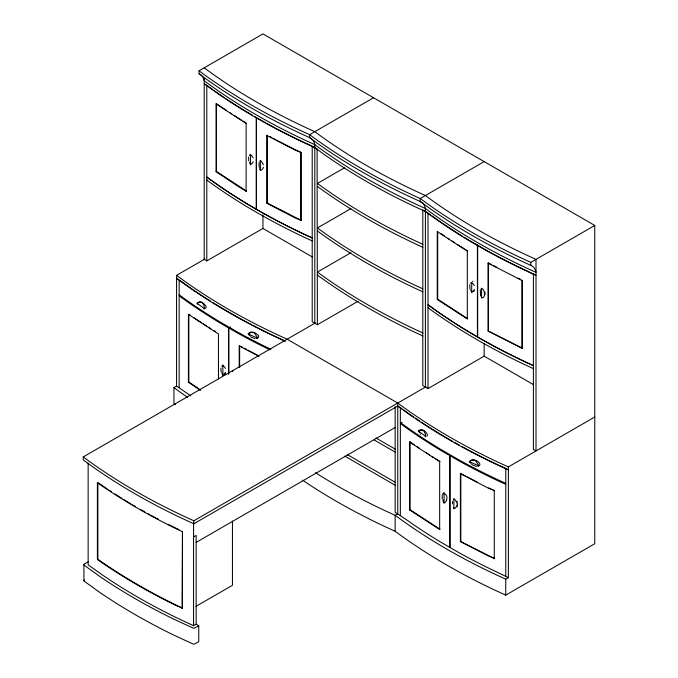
<?xml version="1.0" encoding="UTF-8"?>
<svg xmlns="http://www.w3.org/2000/svg" width="678" height="678" viewBox="0 0 678 678"><rect width="100%" height="100%" fill="white"/><g stroke="black" fill="none" stroke-linecap="round" stroke-linejoin="round"><path stroke-width="1.02" d="M270.793 349.246A628.074 362.62 0 0 1 238.037 332.33L219.553 321.669A628.074 362.62 0 0 1 184.984 299.04L179.153 294.803M256.479 209.4L247.207 203.934A628.074 362.62 0 0 1 212.629 181.314L206.798 177.068A634.328 366.23 0 0 0 312.211 237.936L304.871 234.563A628.074 362.62 0 0 1 265.683 214.604L256.479 209.4L256.479 117.463M402.088 422.504L400.351 423.504L406.181 427.742A628.074 362.62 0 0 0 440.751 450.37L459.235 461.04A628.074 362.62 0 0 0 498.415 480.999L505.763 484.363M505.763 483.372L498.415 479.999A628.074 362.62 0 0 1 459.235 460.04L440.751 449.37A628.074 362.62 0 0 1 406.181 426.75L400.351 422.504M175.526 404.707L173.949 403.563L173.949 387.596L176.56 386.096L176.56 275.344A628.074 362.62 0 0 0 287.158 339.203L397.757 403.054A628.074 362.62 0 0 0 508.356 466.905L508.356 577.648L498.415 572.791A628.074 362.62 0 0 1 459.235 552.824L440.751 542.154A628.074 362.62 0 0 1 406.181 519.534L395.164 512.305L395.164 406.639M469.303 240.385L486.88 250.521A628.074 362.62 0 0 0 496.406 255.682M477.676 337.102L468.405 331.644A628.074 362.62 0 0 1 433.827 309.015L427.996 304.778A634.328 366.23 0 0 0 533.408 365.637L526.069 362.272A628.074 362.62 0 0 1 486.88 342.314L477.676 337.102L477.676 245.165M259.962 167.703C259.021 172.026 262.979 170.195 263.386 167.186M249.496 155.525C249.631 153.431 251.877 155.72 252.343 156.669A5.034 3.924 -28.4 0 1 252.953 157.635L253.157 157.898M452.531 501.356L452.531 503.94M485.024 294.693L485.024 292.108M443.065 493.364L443.073 494.109M220.909 368.086L221.104 371.959M259.055 162.559L259.14 167.034M248.64 156.982L248.64 160.805M469.837 284.692L469.947 289.15M481.134 288.379C485.397 288.209 485.804 300.278 481.227 297.311M457.319 504.11C457.336 505.737 454.133 511.059 453.506 507.364M203.883 308.837A5.034 0.992 27.4 0 1 203.959 308.965C205.595 308.829 203.459 304.185 202.578 303.024C200.934 301.625 194.679 301.939 198.205 304.651M480.338 289.743L480.575 295.947M457.311 505.78L457.108 506.763M442.302 494.677L442.192 499.025M446.7 499.932L446.963 496.643M253.157 161.711L252.953 162.11A5.034 3.924 -28.4 0 1 252.343 163.305L250.419 164.695L249.512 162.279M225.503 372.23L225.299 372.629A5.034 3.924 -28.4 0 1 224.689 373.824L222.765 375.205L221.859 372.798M474.346 289.421L474.151 289.82A5.034 3.924 -28.4 0 1 473.541 291.015L471.608 292.396L470.71 289.989M443.115 493.203L443.963 492.94L445.887 494.889A5.034 3.924 -28.4 0 1 446.497 495.864M225.443 373.603L225.011 374.053M474.286 290.794L473.854 291.243M221.876 366.4L222.537 365.145M470.718 283.59L471.38 282.336M443.115 501.118L443.734 502.745M256.555 338.458L257.403 338.551L257.606 337.737M477.744 466.167L478.6 466.261L478.804 465.447M182.077 608.386L182.467 531.298L182.467 608.115L175.907 605.446A624.413 360.501 0 0 1 102.505 563.062L97.395 559.503L97.395 482.677L97.869 482.456M199.027 73.809L206.68 79.377A635.362 366.823 0 0 0 299.981 133.244L309.626 137.659L317.27 143.227A635.362 366.823 0 0 0 410.58 197.095L420.216 201.51L427.869 207.078A635.362 366.823 0 0 0 521.179 260.945L530.815 265.369A21.382 12.348 -60 0 1 536.001 272.353A628.074 362.62 0 0 1 425.403 208.502A628.074 362.62 0 0 1 314.804 144.643A628.074 362.62 0 0 1 204.205 80.792A21.382 12.348 -60 0 0 199.027 73.809L199.027 70.817L262.962 33.9L594.759 225.46L594.759 543.731L505.746 595.123L495.804 590.572A631.743 364.73 0 0 1 403.029 537.001L395.147 531.272L385.214 526.713A631.743 364.73 0 0 1 302.524 480.151M216.062 103.887L216.494 103.632L216.494 171.475L246.546 191.043L246.114 191.289L238.258 186.467L216.062 171.729L216.062 103.887L246.114 123.447L246.114 191.289M246.114 123.447L246.546 123.193M266.852 135.422L267.285 135.168L267.285 203.01L266.852 203.264L266.852 135.422L294.803 149.931L301.168 152.516L301.168 220.367L294.803 217.782L266.852 203.264M216.062 171.729L216.494 171.475M373.561 97.751L309.626 134.668L299.981 130.252A635.362 366.823 0 0 1 206.68 76.377L199.027 70.817M317.101 149.304L317.397 324.737L312.211 321.736L312.211 146.143L317.397 149.135M344.577 167.754L317.397 183.441A634.328 366.23 0 0 0 422.809 244.3M176.56 275.344L204.756 259.072M204.205 78.801L204.205 259.386L206.798 260.877L262.962 228.452L312.465 257.03M350.916 208.621L317.397 227.969A634.328 366.23 0 0 0 422.809 288.828M200.154 390.231L188.408 382.248L188.408 314.397L190.493 315.295M484.16 161.61L420.216 198.518L410.58 194.103A635.362 366.823 0 0 1 317.27 140.236L309.626 134.668L309.626 137.659A21.382 12.348 -60 0 1 314.804 144.643L314.804 323.236M350.916 252.725L317.397 272.081A634.328 366.23 0 0 0 422.809 332.94M230.469 327.033L228.571 327.974L219.553 322.66A628.074 362.62 0 0 1 184.984 300.04L179.153 295.803M239.198 366.815L239.198 345.933L239.631 345.687L239.631 367.603M437.251 231.588L467.312 251.148L467.312 318.999L437.251 299.43L437.251 231.588L437.683 231.342L437.683 299.184L467.744 318.745M188.408 382.248L188.84 381.994L188.84 314.151M506.627 468.896L508.356 469.896A628.074 362.62 0 0 1 397.757 406.046L193.84 523.772A628.074 362.62 0 0 1 83.241 459.921L83.241 456.93L315.355 322.923M317.397 324.737L358.162 301.202M522.365 280.226L522.365 348.068L521.933 348.322L488.041 330.966L488.041 263.123L491.253 264.386M437.251 299.43L437.683 299.184M425.403 387.087L425.403 208.502A21.382 12.348 -60 0 0 420.216 201.51L420.216 198.518L427.869 204.086A635.362 366.823 0 0 0 521.179 257.954L530.815 262.378L594.759 225.46M488.041 330.966L522.365 348.068M88.148 561.85L84.419 564.003A1.67 0.966 0 0 0 84.216 565.223L99.7 576.402A628.074 362.62 0 0 0 173.543 619.031L192.899 627.972A1.67 0.966 0 0 0 195.018 627.853L198.747 625.701L198.747 641.668L195.018 643.82A1.67 0.966 0 0 1 192.899 643.93L173.543 634.998A628.074 362.62 0 0 1 99.7 592.36L84.216 581.19A1.67 0.966 0 0 1 84.419 579.961M83.241 456.93A628.074 362.62 0 0 0 135.083 490.847L144.422 496.127A628.074 362.62 0 0 0 193.84 520.78L425.954 386.774M430.496 214.807L422.809 209.994L422.809 385.596L427.996 388.587L484.16 356.162L533.654 384.74M193.561 536.908L196.154 535.408L196.154 624.209L193.561 625.701L175.907 617.412A624.413 360.501 0 0 1 102.505 575.037L88.148 564.842L88.148 463.074M196.154 542.392L395.164 427.496M409.605 442.107L439.658 461.667L439.658 529.518L409.605 509.949L409.605 442.107L410.037 441.853L414.156 444.726M195.959 606.361L232.444 585.3L232.444 521.094M460.396 541.485L494.711 558.587L488.355 556.002L460.396 541.485L460.396 473.642L465.464 475.905M409.605 509.949L410.037 509.703L410.037 441.853M508.356 466.905L594.759 417.021M460.396 473.642L488.355 488.16L494.711 490.745L488.745 487.889M315.55 472.736A631.743 364.73 0 0 0 385.214 510.754L395.147 515.305L403.029 521.043A631.743 364.73 0 0 0 495.804 574.605L505.746 579.156L508.356 577.648M97.395 559.503L97.869 559.274L102.971 562.833A623.802 360.145 0 0 0 176.305 605.174L182.467 608.115M263.386 164.601C262.691 163.695 260.649 159.313 259.962 161.067A5.034 1.22 -79.8 0 1 260.021 161.228M457.319 503.89C456.777 502.551 454.463 497.737 453.506 499.288M472.388 281.362L472.871 281.243M479.719 465.362C481.465 462.362 472.43 457.675 470.82 460.693M258.174 337.72C261.377 335.186 250.207 329.347 249.75 333.305M426.928 436.183C429.403 434.225 421.758 427.411 420.157 430.157M425.487 436.912L425.453 434.462L423.767 430.733L418.673 430.14L418.343 431.361L419.402 432.352M249.106 335.076C245.834 332.356 253.097 332.008 254.733 333M470.125 462.65C467.337 459.904 474.354 459.828 475.931 460.709M255.267 338.72L251.631 337.322M476.456 466.422L473.447 465.345M471.363 282.345L473.541 284.37A5.034 3.924 -28.4 0 1 474.151 285.345L474.346 285.599M222.52 365.162L224.689 367.188A5.034 3.924 -28.4 0 1 225.299 368.154L225.503 368.408M205.027 308.312C209.51 308.083 200.451 299.193 198.968 302.456M248.08 333.923L257.615 338.136M469.269 461.633L478.812 465.837M311.295 145.719L304.871 142.778A628.074 362.62 0 0 1 276.082 128.447M526.984 270.903L536.001 275.344A628.074 362.62 0 0 1 425.403 211.494L415.173 206.798A628.074 362.62 0 0 1 322.931 153.55L314.804 147.635A628.074 362.62 0 0 1 204.205 83.784L206.798 85.284L206.798 260.877M284.565 340.695L277.217 337.33A628.074 362.62 0 0 1 258.157 328.042M499.33 465.455L505.763 468.405L505.763 576.156M295.201 149.668L301.168 152.516M518.102 278.183L520.662 279.412M301.168 220.367L267.285 203.01M178.941 529.611L176.305 528.348A623.802 360.145 0 0 1 168.254 524.348M182.077 531.569L175.907 528.62A624.413 360.501 0 0 1 102.505 486.236L97.395 482.677M294.303 149.219L276.505 140.151M259.064 356.416L239.198 345.933M247.97 350.212L257.674 355.255M470.049 478.371L477.109 482.041M249.394 335.237L249.936 335.525M471.134 463.227L470.303 462.786M270.064 136.676L271.92 137.685M273.768 138.685L275.624 139.693M493.109 265.386L496.821 267.395M488.041 263.123L521.933 280.472L521.933 348.322M240.563 346.187L242.41 347.195M244.266 348.204L246.122 349.204M467.312 476.914L469.168 477.914M256.479 117.608L265.683 122.811M238.037 317.372L219.553 306.702A628.074 362.62 0 0 1 213.273 302.863M452.785 441.429L449.768 439.717M454.624 442.471L459.235 445.073M178.289 279.336L176.56 278.336A628.074 362.62 0 0 0 285.285 341.348M397.757 406.046L402.012 408.758M375.917 437.98L395.164 449.099M374.078 439.92L395.164 452.09M347.5 454.709L395.164 482.228M344.746 456.116L395.164 485.219M176.56 386.096L184.984 391.833A628.074 362.62 0 0 0 190.798 395.91M196.154 624.209L198.747 625.701M472.829 465.023L471.676 464.311M252.614 115.336L247.207 112.141A628.074 362.62 0 0 1 230.376 101.607M254.419 116.396L256.216 117.455L256.216 209.248M448.861 439.191L440.751 434.403A628.074 362.62 0 0 1 432.691 429.462M460.777 246.623L464.26 248.758M465.998 249.835L467.744 250.902M239.58 118.913L241.317 119.989M243.063 121.057L245.673 122.659M432.25 456.608L433.996 457.675M435.734 458.743L440.09 461.421M213.672 330.5L215.409 331.576M440.09 529.264L410.037 509.703M475.549 460.625L478.778 465.464M254.352 332.915L257.581 337.754M443.709 502.754L444.819 502.779L445.887 501.525A5.034 3.924 -28.4 0 0 446.497 500.339M452.04 241.046L454.658 242.724M457.286 244.402L459.904 246.089M229.969 112.777L231.715 113.904M234.342 115.582L238.707 118.379M426.14 452.684L429.632 454.921M203.197 323.855L206.688 326.101M208.434 327.22L211.061 328.898M250.479 336.61L251.038 336.974M444.336 235.927L440.98 233.639M447.751 238.207L449.455 239.342M222.291 107.649L226.554 110.497M416.69 446.438L419.25 448.15M193.781 317.592L201.468 322.728M200.612 390.003L188.84 381.994M217.316 104.209L221.435 107.073M188.408 314.397L218.46 333.966L218.46 378.849M98.717 483.05L102.115 485.414M432.157 216.019L433.827 217.231A628.074 362.62 0 0 0 442.166 223.037M207.638 85.886L212.629 89.521M403.681 409.961L406.181 411.783A628.074 362.62 0 0 0 413.673 417.012M179.984 280.438L184.984 284.074A628.074 362.62 0 0 0 192.476 289.311M173.949 387.596L181.84 393.333A631.743 364.73 0 0 0 187.687 397.435M418.233 430.869L425.801 436.539M197.035 303.159L204.603 308.829M232.995 371.213L232.291 371.197M420.097 433.886L420.538 434.335M457.218 501.313L457.311 501.966M443.065 500.754L443.048 499.822M533.408 273.844L533.408 449.446L536.001 450.938L536.001 259.377A628.074 362.62 0 0 1 425.403 195.527A628.074 362.62 0 0 1 314.804 131.676A628.074 362.62 0 0 1 204.205 67.825M530.815 262.378L530.815 265.369M505.746 579.156L505.746 595.123M494.279 490.991L494.279 558.841M488.474 262.878L488.474 330.72M484.16 343.568L484.16 356.162M481.566 288.167L481.566 298.117M477.414 245.165L477.414 336.958M471.71 282.48L471.71 292.43M460.828 473.388L460.828 541.239M453.913 498.686L453.913 508.627M450.031 455.684L450.023 547.621M449.768 455.684L449.768 547.468M444.065 492.999L444.065 502.94M427.996 212.985L427.996 388.587M400.351 407.546L400.351 515.297M397.757 403.054L397.757 513.797L395.147 515.305L395.147 531.272M300.735 152.77L300.735 220.613M262.962 214.807L262.962 228.452M260.369 160.466L260.369 170.407M250.521 154.779L250.521 164.72M228.833 373.502L228.833 327.974L238.037 333.33A628.074 362.62 0 0 0 269.886 349.806M228.571 327.974L228.571 374.392M222.867 365.298L222.867 375.239M193.84 520.78L193.84 523.772M193.561 522.941L193.561 625.701M179.153 279.836L179.153 387.587M97.869 483.507L97.869 559.274M83.928 564.706L83.928 580.665M422.809 335.932A634.328 366.23 0 0 1 317.397 275.073M422.809 247.292A634.328 366.23 0 0 1 317.397 186.433M422.809 291.82A634.328 366.23 0 0 1 317.397 230.961M533.408 368.629A634.328 366.23 0 0 1 427.996 307.77M526.069 270.48A628.074 362.62 0 0 1 516.907 266.115M516 265.666A628.074 362.62 0 0 1 506.11 260.733M505.22 260.284A628.074 362.62 0 0 1 497.279 256.148M468.405 239.851A628.074 362.62 0 0 1 463.905 237.114M462.116 236.012A628.074 362.62 0 0 1 443.005 223.613M312.211 240.927A634.328 366.23 0 0 1 206.798 180.068M275.209 127.981A628.074 362.62 0 0 1 267.403 123.76M229.511 101.039A628.074 362.62 0 0 1 226.071 98.768M224.359 97.632A628.074 362.62 0 0 1 221.816 95.912M220.969 95.335A628.074 362.62 0 0 1 213.46 90.106M498.415 465.032A628.074 362.62 0 0 1 488.355 460.226M487.448 459.777A628.074 362.62 0 0 1 469.634 450.7M468.752 450.243A628.074 362.62 0 0 1 461.811 446.497M431.801 428.903A628.074 362.62 0 0 1 421.335 422.165M419.614 421.03A628.074 362.62 0 0 1 415.36 418.165M158.584 519.356A623.802 360.145 0 0 1 156.838 518.433M155.974 517.975A623.802 360.145 0 0 1 151.66 515.653M149.94 514.712A623.802 360.145 0 0 1 148.236 513.771M144.838 511.882A623.802 360.145 0 0 1 140.617 509.5M135.363 506.466A623.802 360.145 0 0 1 132.642 504.864M130.829 503.788A623.802 360.145 0 0 1 129.032 502.703M128.134 502.169A623.802 360.145 0 0 1 123.676 499.44M121.904 498.347A623.802 360.145 0 0 1 120.142 497.245M119.269 496.694A623.802 360.145 0 0 1 114.904 493.915M111.455 491.677A623.802 360.145 0 0 1 108.887 489.991M107.183 488.855A623.802 360.145 0 0 1 102.971 486.007M257.267 327.584A628.074 362.62 0 0 1 253.716 325.762M251.953 324.847A628.074 362.62 0 0 1 238.893 317.846M210.612 301.202A628.074 362.62 0 0 1 193.315 289.887"/></g></svg>
